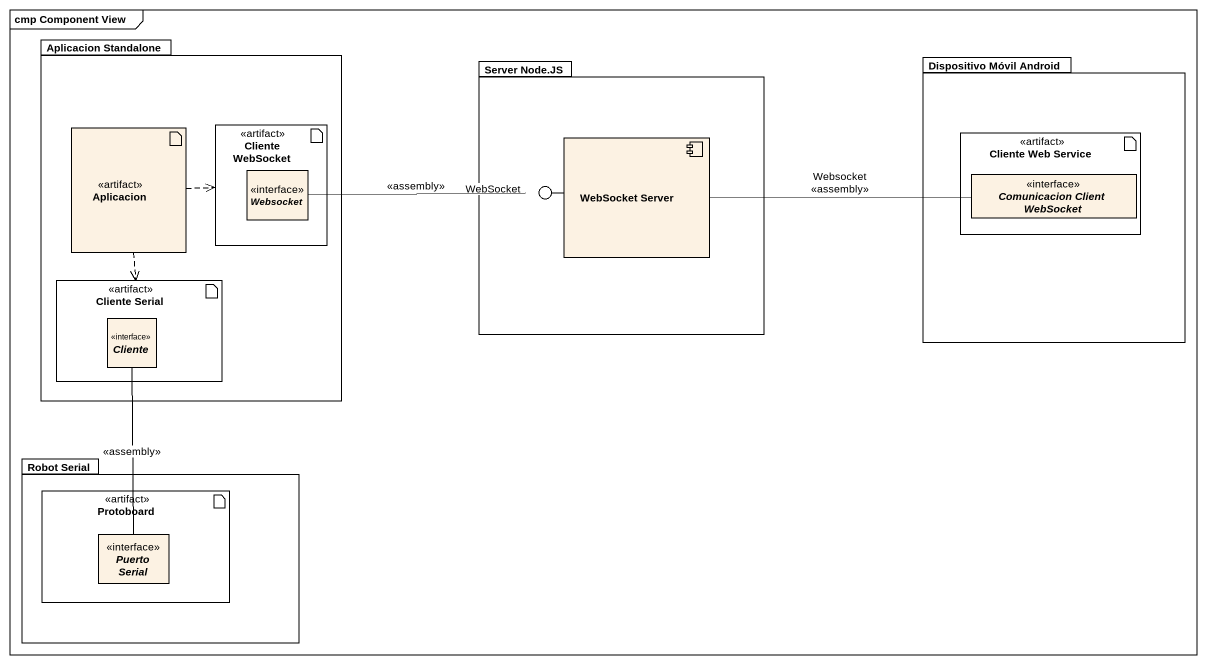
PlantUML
@startuml
mainframe cmp Component View
allowmixing
hide circle
hide empty members
package "Aplicacion Standalone" as Aplicacion_Standalone {
  artifact Aplicacion <<artifact>>
  artifact "Cliente WebSocket" as Cliente_WebSocket <<artifact>> {
    interface Websocket <<interface>>
  }
  artifact "Cliente Serial" as Cliente_Serial <<artifact>> {
    interface Cliente <<interface>>
  }
}
package "Server Node.JS" as Server_Node_JS {
  component "WebSocket Server" as WebSocket_Server
}
package "Dispositivo Móvil Android" as Dispositivo_Móvil_Android {
  artifact "Cliente Web Service" as Cliente_Web_Service <<artifact>> {
    interface "Comunicacion Client WebSocket" as Comunicacion_Client <<interface>>
  }
}
() WebSocket
package "Robot Serial" as Robot_Serial {
  artifact Protoboard <<artifact>> {
    interface "Puerto Serial" as Puerto_Serial <<interface>>
  }
}
WebSocket_Server -left- WebSocket
Aplicacion .right.> Cliente_WebSocket
Aplicacion ..> Cliente_Serial
WebSocket_Server -right- Comunicacion_Client : Websocket\n<<assembly>>
Websocket -right- WebSocket : <<assembly>>
Puerto_Serial -up- Cliente : <<assembly>>
@enduml
